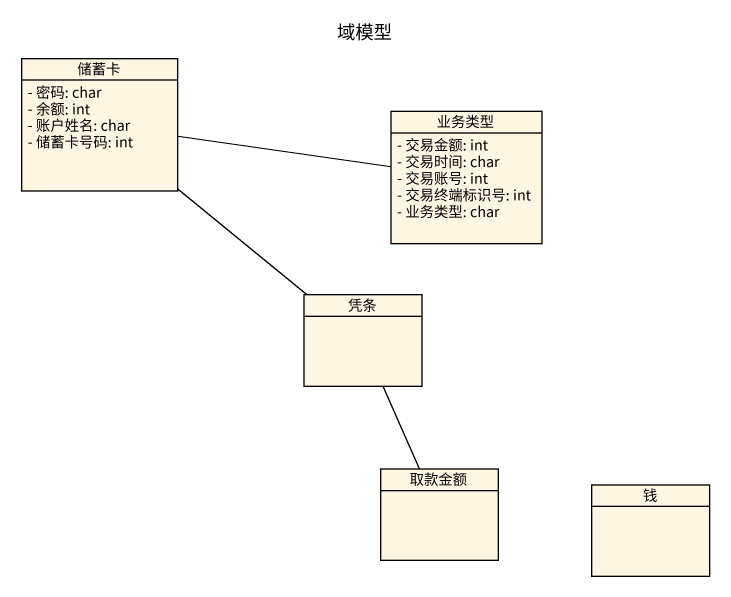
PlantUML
@startuml
title 域模型
hide circle
hide empty members
skinparam classAttributeIconSize 0
class 储蓄卡 {
  - 密码: char
  - 余额: int
  - 账户姓名: char
  - 储蓄卡号码: int
}
class 业务类型 {
  - 交易金额: int
  - 交易时间: char
  - 交易账号: int
  - 交易终端标识号: int
  - 业务类型: char
}
class 凭条
class 取款金额
class 钱
储蓄卡 -right- 业务类型
储蓄卡 -- 凭条
凭条 -- 取款金额
@enduml
